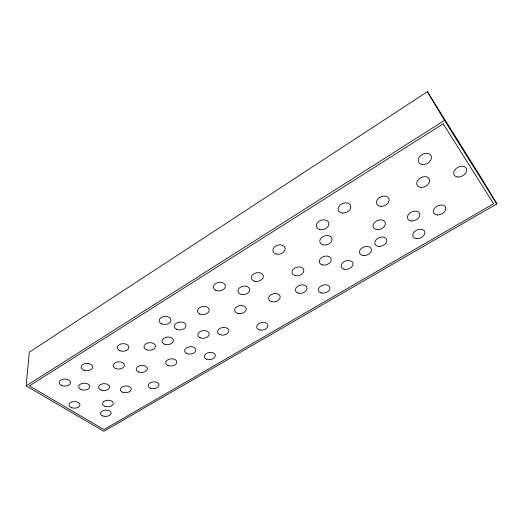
<?xml version="1.0" encoding="UTF-8"?>
<svg xmlns="http://www.w3.org/2000/svg" width="523" height="523" viewBox="0 0 523 523"><rect width="100%" height="100%" fill="white"/><g stroke="black" fill="none" stroke-linecap="round" stroke-linejoin="round"><path stroke-width="0.78" d="M26.15 385.922L29.314 352.182L427.356 91.695L479.029 174.27L496.85 203.892L103.842 431.305L26.15 385.922L444.504 120.368L427.356 91.695M444.504 120.368L496.85 203.892M443.164 123.814L29.425 385.909L103.94 429.592L493.601 203.735L443.164 123.814M71.684 407.757A5.498 3.295 -1.1 0 0 79.98 404.854A5.498 3.295 -1.1 0 0 71.788 402.05A5.498 3.295 -1.1 0 0 71.684 407.757M457.802 177.049A6.949 4.884 -29.4 0 0 466.594 169.23A6.949 4.884 -29.4 0 0 456.082 168.556A6.949 4.884 -29.4 0 0 457.802 177.049M168.001 365.538A5.583 3.596 -5.7 0 0 176.781 362.446A5.583 3.596 -5.7 0 0 168.942 359.262A5.583 3.596 -5.7 0 0 168.001 365.538M176.774 329.366A5.845 3.962 -6 0 0 186.005 326.051A5.845 3.962 -6 0 0 177.846 322.456A5.845 3.962 -6 0 0 176.774 329.366M271.829 301.706A5.91 4.086 -12.7 0 0 280.217 296.744A5.91 4.086 -12.7 0 0 271.149 294.626A5.91 4.086 -12.7 0 0 271.829 301.706M322.9 244.797A6.322 4.589 -18.1 0 0 332.066 239.253A6.322 4.589 -18.1 0 0 322.704 236.69A6.322 4.589 -18.1 0 0 322.9 244.797M379.044 246.405A6.289 4.406 -21.5 0 0 386.726 239.567A6.289 4.406 -21.5 0 0 376.658 239.148A6.289 4.406 -21.5 0 0 379.044 246.405M122.774 392.27A5.478 3.393 -3.4 0 0 131.24 389.315A5.478 3.393 -3.4 0 0 123.31 386.386A5.478 3.393 -3.4 0 0 122.774 392.27M81.346 389.661A5.616 3.465 -1.2 0 0 89.858 386.654A5.616 3.465 -1.2 0 0 81.542 383.66A5.616 3.465 -1.2 0 0 81.346 389.661M219.693 334.589A5.72 3.838 -8.9 0 0 228.845 331.347A5.72 3.838 -8.9 0 0 221.124 327.856A5.72 3.838 -8.9 0 0 219.693 334.589M295.149 275.601A6.093 4.321 -15 0 0 303.889 270.378A6.093 4.321 -15 0 0 294.678 268.057A6.093 4.321 -15 0 0 295.149 275.601M380.947 206.363A6.642 4.844 -23.9 0 0 389.034 198.89A6.642 4.844 -23.9 0 0 378.462 198.322A6.642 4.844 -23.9 0 0 380.947 206.363M115.661 368.571A5.688 3.635 -2.7 0 0 124.422 365.453A5.688 3.635 -2.7 0 0 116.158 362.262A5.688 3.635 -2.7 0 0 115.661 368.571M146.46 349.73A5.76 3.792 -4.2 0 0 155.449 346.52A5.76 3.792 -4.2 0 0 147.244 343.14A5.76 3.792 -4.2 0 0 146.46 349.73M215.646 290.291A6.073 4.328 -8.9 0 0 225.361 286.748A6.073 4.328 -8.9 0 0 217.137 282.714A6.073 4.328 -8.9 0 0 215.646 290.291M254.799 281.263A6.093 4.354 -11.9 0 0 263.376 276.052A6.093 4.354 -11.9 0 0 253.93 273.758A6.093 4.354 -11.9 0 0 254.799 281.263M344.108 269.201A6.106 4.256 -18.5 0 0 353.032 263.965A6.106 4.256 -18.5 0 0 344.114 261.624A6.106 4.256 -18.5 0 0 344.108 269.201M83.889 370.199A5.76 3.654 -0.9 0 0 92.636 367.068A5.76 3.654 -0.9 0 0 84.111 363.864A5.76 3.654 -0.9 0 0 83.889 370.199M437.424 214.973A6.577 4.55 -26.1 0 0 445.714 207.736A6.577 4.55 -26.1 0 0 435.567 207.206A6.577 4.55 -26.1 0 0 437.424 214.973M342.813 213.096A6.583 4.897 -21.1 0 0 350.626 205.663A6.583 4.897 -21.1 0 0 339.937 205.114A6.583 4.897 -21.1 0 0 342.813 213.096M259.911 330A5.701 3.811 -11.4 0 0 267.953 325.332A5.701 3.811 -11.4 0 0 259.14 323.43A5.701 3.811 -11.4 0 0 259.911 330M102.959 416.033A5.341 3.184 -2.8 0 0 111.138 413.203A5.341 3.184 -2.8 0 0 103.312 410.509A5.341 3.184 -2.8 0 0 102.959 416.033M150.5 388.203A5.446 3.393 -4.9 0 0 159.005 385.242A5.446 3.393 -4.9 0 0 151.271 382.293A5.446 3.393 -4.9 0 0 150.5 388.203M422.656 164.542A7.041 5.158 -29 0 0 431.39 156.449A7.041 5.158 -29 0 0 420.518 155.71A7.041 5.158 -29 0 0 422.656 164.542M416.851 238.665A6.361 4.367 -23.8 0 0 424.794 231.767A6.361 4.367 -23.8 0 0 414.831 231.323A6.361 4.367 -23.8 0 0 416.851 238.665M276.281 254.073A6.283 4.609 -14.3 0 0 285.212 248.575A6.283 4.609 -14.3 0 0 275.601 246.065A6.283 4.609 -14.3 0 0 276.281 254.073M161.659 323.9A5.923 4.047 -5 0 0 170.962 320.534A5.923 4.047 -5 0 0 162.607 316.86A5.923 4.047 -5 0 0 161.659 323.9M105.018 406.345A5.413 3.275 -2.7 0 0 113.321 403.455A5.413 3.275 -2.7 0 0 105.404 400.664A5.413 3.275 -2.7 0 0 105.018 406.345M206.461 359.157A5.55 3.602 -8 0 0 215.306 356.058A5.55 3.602 -8 0 0 207.736 352.835A5.55 3.602 -8 0 0 206.461 359.157M321.377 293.011A5.93 4.06 -16.2 0 0 329.974 288.016A5.93 4.06 -16.2 0 0 321.168 285.859A5.93 4.06 -16.2 0 0 321.377 293.011M319.638 229.492A6.453 4.772 -18.6 0 0 328.967 223.759A6.453 4.772 -18.6 0 0 319.403 221.059A6.453 4.772 -18.6 0 0 319.638 229.492M411.64 220.981A6.518 4.576 -24.6 0 0 419.734 213.796A6.518 4.576 -24.6 0 0 409.522 213.286A6.518 4.576 -24.6 0 0 411.64 220.981M238.017 313.48A5.864 4.034 -10.2 0 0 246.189 308.603A5.864 4.034 -10.2 0 0 237.017 306.563A5.864 4.034 -10.2 0 0 238.017 313.48M138.641 372.03A5.603 3.576 -4 0 0 147.355 368.957A5.603 3.576 -4 0 0 139.334 365.819A5.603 3.576 -4 0 0 138.641 372.03M199.812 314.016A5.916 4.092 -7.6 0 0 209.226 310.616A5.916 4.092 -7.6 0 0 201.113 306.864A5.916 4.092 -7.6 0 0 199.812 314.016M186.901 353.594A5.635 3.694 -6.8 0 0 195.824 350.443A5.635 3.694 -6.8 0 0 188.019 347.141A5.635 3.694 -6.8 0 0 186.901 353.594M119.898 350.737A5.818 3.818 -2.6 0 0 128.874 347.507A5.818 3.818 -2.6 0 0 120.447 344.114A5.818 3.818 -2.6 0 0 119.898 350.737M322.338 264.906A6.158 4.367 -17.3 0 0 331.262 259.598A6.158 4.367 -17.3 0 0 322.135 257.205A6.158 4.367 -17.3 0 0 322.338 264.906M164.379 344.147A5.76 3.824 -5.3 0 0 173.427 340.918A5.76 3.824 -5.3 0 0 165.32 337.485A5.76 3.824 -5.3 0 0 164.379 344.147M200.172 337.78A5.733 3.838 -7.6 0 0 209.207 334.413A5.733 3.838 -7.6 0 0 201.218 331.066A5.733 3.838 -7.6 0 0 200.172 337.78M241.365 294.501A6.008 4.236 -10.7 0 0 249.759 289.422A6.008 4.236 -10.7 0 0 240.371 287.232A6.008 4.236 -10.7 0 0 241.365 294.501M377.397 229.649A6.439 4.596 -22.3 0 0 385.235 222.543A6.439 4.596 -22.3 0 0 374.945 222.059A6.439 4.596 -22.3 0 0 377.397 229.649M101.116 390.066A5.557 3.439 -2.3 0 0 109.621 387.072A5.557 3.439 -2.3 0 0 101.475 384.104A5.557 3.439 -2.3 0 0 101.116 390.066M298.535 293.168A5.943 4.119 -14.7 0 0 307.079 288.14A5.943 4.119 -14.7 0 0 298.103 285.976A5.943 4.119 -14.7 0 0 298.535 293.168M363.773 255.603A6.217 4.354 -20.2 0 0 371.284 248.883A6.217 4.354 -20.2 0 0 361.256 248.49A6.217 4.354 -20.2 0 0 363.773 255.603M421.054 187.371A6.825 4.91 -27.2 0 0 429.546 179.657A6.825 4.91 -27.2 0 0 418.956 179.016A6.825 4.91 -27.2 0 0 421.054 187.371M61.923 385.614A5.707 3.524 -0.2 0 0 70.494 382.561A5.707 3.524 -0.2 0 0 61.949 379.515A5.707 3.524 -0.2 0 0 61.923 385.614"/></g></svg>
